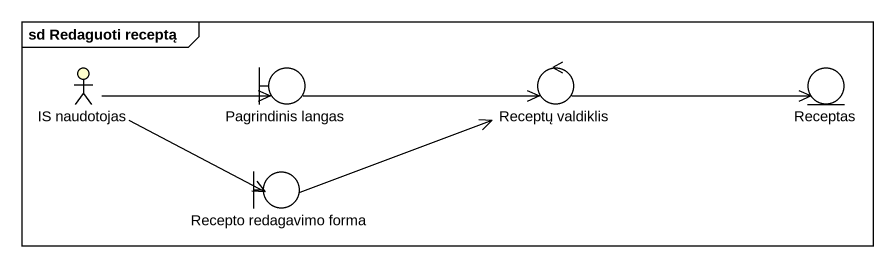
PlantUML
@startuml
mainframe sd Redaguoti receptą
actor "IS naudotojas" as IS_naudotojas #FFFFCC
boundary "Pagrindinis langas" as Pagrindinis_langas
control "Receptų valdiklis" as Receptų_valdiklis
entity Receptas
boundary "Recepto redagavimo forma" as Recepto_redagavimo_forma
IS_naudotojas -right-> Pagrindinis_langas
IS_naudotojas -right-> Recepto_redagavimo_forma
Pagrindinis_langas -right-> Receptų_valdiklis
Receptų_valdiklis -right-> Receptas
Recepto_redagavimo_forma -right-> Receptų_valdiklis
@enduml
